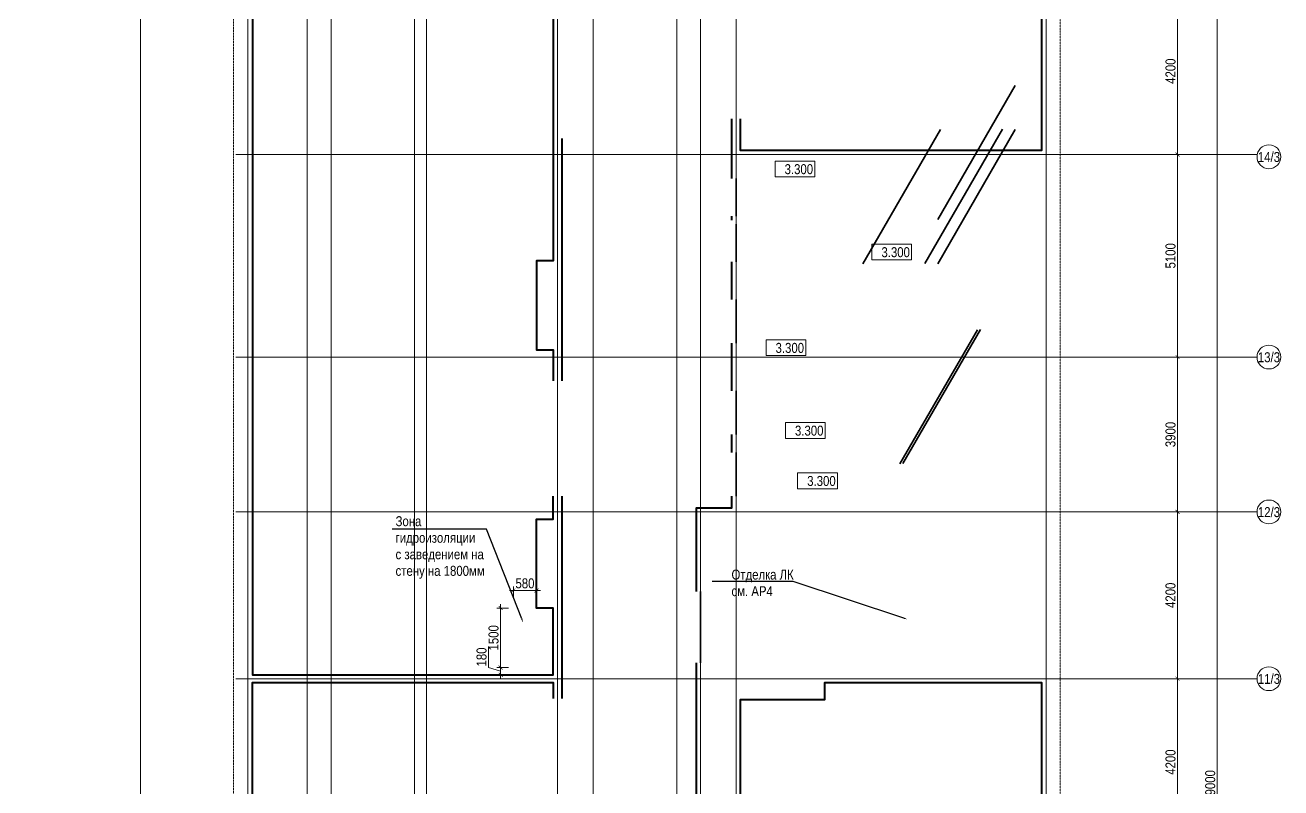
# Model space of a CAD drawing. Header units: millimetres. Extents: x -328335 to 1212475, y -208171 to 164144.
# Drawn here: x 88897 to 120510, y 34450 to 53659 of the extents above; entities that cross this region are included whole.
import ezdxf
from ezdxf import colors
from ezdxf.entities.mleader import LeaderData, LeaderLine
from ezdxf.enums import TextEntityAlignment as Align
from ezdxf.math import Vec2, Vec3

# ---------------------------------------------------------------- set-up
doc = ezdxf.new("R2010")
doc.units = ezdxf.units.MM
doc.header["$LTSCALE"] = 0.5
doc.linetypes.add('CENTER2', pattern=[28.575, 19.05, -3.175, 3.175, -3.175])
doc.linetypes.add('DASHED', pattern=[19.05, 12.7, -6.35])
doc.layers.get('Defpoints').update_dxf_attribs({"color": 140})
for name, color, linetype, lineweight in [('АИ_Плинтус', 3, 'Continuous', 9), ('АИ_Полы', 1, 'Continuous', 9), ('АИ_Полы_размеры', 7, 'Continuous', 5), ('АР6_потолок_отм', 5, 'Continuous', 5), ('РД_Оси_размер', 8, 'Continuous', 0)]:
    doc.layers.add(name, color=color, linetype=linetype, lineweight=lineweight)
doc.layers.add('АИ_Т_Профиль', color=2, linetype='Continuous', lineweight=40, true_color=0xffff00)
doc.layers.add('РД_Оси_100', color=7, linetype='Continuous', lineweight=0, true_color=0x525252)
doc.layers.add('АР6_Г_профиль плитки', color=220, linetype='Continuous', lineweight=35, plot=False)
doc.layers.add('АР_Делит', color=120, linetype='Continuous', lineweight=0, plot=False)
doc.styles.add('Arial_Narrow_08', font='ARIALN.TTF', dxfattribs={"width": 0.8})
doc.styles.add('style1', font='ARIALN.TTF')
doc.styles.add('ккк', font='isocpeur.ttf', dxfattribs={"width": 0.85, "oblique": 15})
doc.dimstyles.new('Dim100_ареал', dxfattribs={"dimscale": 100, "dimtxt": 2.5, "dimasz": 1, "dimexe": 1, "dimexo": 1, "dimgap": 0.5, "dimtad": 1, "dimzin": 12, "dimdsep": 46, "dimtxsty": 'style1', "dimblk": 'ARCHTICK', "dimcen": 1, "dimdle": 1, "dimaunit": 1, "dimadec": 0, "dimazin": 3, "dimtfac": 1, "dimtmove": 1, "dimatfit": 3, "dimldrblk": 'OPEN30', "dimfxl": 2, "dimfxlon": 1, "dimtolj": 1, "dimtzin": 0, "dimlwd": 5, "dimlwe": 5, "dimarcsym": 0})

# ---------------------------------------------------------------- blocks, each defined once
blk = doc.blocks.new('A-iden')
at = {"linetype": 'Continuous', "lineweight": 5}
blk.add_circle((0, -4), 3, dxfattribs=at)
at = {"color": 0, "linetype": 'Continuous', "lineweight": 20, "style": 'ккк', "width": 0.85}
blk.add_attdef('ID', text='', height=4, dxfattribs=at).set_placement((0.31, -3.85), align=Align.MIDDLE_CENTER)
blk = doc.blocks.new('_ArchTick')
at = {"color": 0, "linetype": 'ByBlock', "const_width": 0.15}
blk.add_lwpolyline([(-0.5, -0.5), (0.5, 0.5)], dxfattribs=at)
blk = doc.blocks.new('*D387')
at = {"layer": 'Defpoints', "color": 0, "transparency": 16777216}
for p in [(116910, 69000), (118910, 69000), (116910, 0)]:
    blk.add_point(p, dxfattribs=at)
at = {"layer": 'РД_Оси_размер', "color": 0, "lineweight": 5, "transparency": 16777216}
for p, q in [((118710, 69000), (119010, 69000)), ((118910, -100), (118910, 69100)), ((118710, 0), (119010, 0))]:
    blk.add_line(p, q, dxfattribs=at)
at = {"layer": 'РД_Оси_размер', "color": 0, "lineweight": 5, "transparency": 16777216, "xscale": 100, "yscale": 100, "zscale": 100}
for p, rotation in [((118910, 69000), 90), ((118910, 0), 270)]:
    blk.add_blockref('_ArchTick', p, dxfattribs=dict(at, rotation=rotation))
at = {"layer": 'РД_Оси_размер', "color": 0, "transparency": 16777216, "insert": (118732, 34500), "char_height": 250, "attachment_point": 5, "rotation": 90, "style": 'style1'}
blk.add_mtext('\\A1;69000', dxfattribs=at)
blk = doc.blocks.new('_Open30')
at = {"color": 0, "linetype": 'ByBlock', "lineweight": -2}
for p, q in [((-1, 0.27), (0, 0)), ((0, 0), (-1, -0.27)), ((0, 0), (-1, 0))]:
    blk.add_line(p, q, dxfattribs=at)
blk = doc.blocks.new('*D396')
at = {"layer": 'Defpoints', "color": 0, "transparency": 16777216}
for p in [(116910, 37200), (117910, 37200), (116910, 33000)]:
    blk.add_point(p, dxfattribs=at)
at = {"layer": 'РД_Оси_размер', "color": 0, "lineweight": 5, "transparency": 16777216}
for p, q in [((117710, 37200), (118010, 37200)), ((117910, 32900), (117910, 37300)), ((117710, 33000), (118010, 33000))]:
    blk.add_line(p, q, dxfattribs=at)
at = {"layer": 'РД_Оси_размер', "color": 0, "lineweight": 5, "transparency": 16777216, "xscale": 100, "yscale": 100, "zscale": 100}
for p, rotation in [((117910, 37200), 90), ((117910, 33000), 270)]:
    blk.add_blockref('_ArchTick', p, dxfattribs=dict(at, rotation=rotation))
at = {"layer": 'РД_Оси_размер', "color": 0, "transparency": 16777216, "insert": (117732, 35100), "char_height": 250, "attachment_point": 5, "rotation": 90, "style": 'style1'}
blk.add_mtext('\\A1;4200', dxfattribs=at)
blk = doc.blocks.new('*D397')
at = {"layer": 'Defpoints', "color": 0, "transparency": 16777216}
for p in [(116910, 41400), (117910, 41400), (116910, 37200)]:
    blk.add_point(p, dxfattribs=at)
at = {"layer": 'РД_Оси_размер', "color": 0, "lineweight": 5, "transparency": 16777216}
for p, q in [((117910, 37100), (117910, 41500)), ((117710, 41400), (118010, 41400)), ((117710, 37200), (118010, 37200))]:
    blk.add_line(p, q, dxfattribs=at)
at = {"layer": 'РД_Оси_размер', "color": 0, "lineweight": 5, "transparency": 16777216, "xscale": 100, "yscale": 100, "zscale": 100}
for p, rotation in [((117910, 41400), 90), ((117910, 37200), 270)]:
    blk.add_blockref('_ArchTick', p, dxfattribs=dict(at, rotation=rotation))
at = {"layer": 'РД_Оси_размер', "color": 0, "transparency": 16777216, "insert": (117732, 39300), "char_height": 250, "attachment_point": 5, "rotation": 90, "style": 'style1'}
blk.add_mtext('\\A1;4200', dxfattribs=at)
blk = doc.blocks.new('*D398')
at = {"layer": 'Defpoints', "color": 0, "transparency": 16777216}
for p in [(116910, 45300), (117910, 45300), (116910, 41400)]:
    blk.add_point(p, dxfattribs=at)
at = {"layer": 'РД_Оси_размер', "color": 0, "lineweight": 5, "transparency": 16777216}
for p, q in [((117710, 45300), (118010, 45300)), ((117910, 41300), (117910, 45400)), ((117710, 41400), (118010, 41400))]:
    blk.add_line(p, q, dxfattribs=at)
at = {"layer": 'РД_Оси_размер', "color": 0, "lineweight": 5, "transparency": 16777216, "xscale": 100, "yscale": 100, "zscale": 100}
for p, rotation in [((117910, 45300), 90), ((117910, 41400), 270)]:
    blk.add_blockref('_ArchTick', p, dxfattribs=dict(at, rotation=rotation))
at = {"layer": 'РД_Оси_размер', "color": 0, "transparency": 16777216, "insert": (117732, 43350), "char_height": 250, "attachment_point": 5, "rotation": 90, "style": 'style1'}
blk.add_mtext('\\A1;3900', dxfattribs=at)
blk = doc.blocks.new('*D399')
at = {"layer": 'Defpoints', "color": 0, "transparency": 16777216}
for p in [(116910, 50400), (117910, 50400), (116910, 45300)]:
    blk.add_point(p, dxfattribs=at)
at = {"layer": 'РД_Оси_размер', "color": 0, "lineweight": 5, "transparency": 16777216}
for p, q in [((117710, 50400), (118010, 50400)), ((117910, 45200), (117910, 50500)), ((117710, 45300), (118010, 45300))]:
    blk.add_line(p, q, dxfattribs=at)
at = {"layer": 'РД_Оси_размер', "color": 0, "lineweight": 5, "transparency": 16777216, "xscale": 100, "yscale": 100, "zscale": 100}
for p, rotation in [((117910, 50400), 90), ((117910, 45300), 270)]:
    blk.add_blockref('_ArchTick', p, dxfattribs=dict(at, rotation=rotation))
at = {"layer": 'РД_Оси_размер', "color": 0, "transparency": 16777216, "insert": (117732, 47850), "char_height": 250, "attachment_point": 5, "rotation": 90, "style": 'style1'}
blk.add_mtext('\\A1;5100', dxfattribs=at)
blk = doc.blocks.new('*D400')
at = {"layer": 'Defpoints', "color": 0, "transparency": 16777216}
for p in [(116910, 54600), (117910, 54600), (116910, 50400)]:
    blk.add_point(p, dxfattribs=at)
at = {"layer": 'РД_Оси_размер', "color": 0, "lineweight": 5, "transparency": 16777216}
for p, q in [((117910, 50300), (117910, 54700)), ((117710, 54600), (118010, 54600)), ((117710, 50400), (118010, 50400))]:
    blk.add_line(p, q, dxfattribs=at)
at = {"layer": 'РД_Оси_размер', "color": 0, "lineweight": 5, "transparency": 16777216, "xscale": 100, "yscale": 100, "zscale": 100}
for p, rotation in [((117910, 54600), 90), ((117910, 50400), 270)]:
    blk.add_blockref('_ArchTick', p, dxfattribs=dict(at, rotation=rotation))
at = {"layer": 'РД_Оси_размер', "color": 0, "transparency": 16777216, "insert": (117732, 52500), "char_height": 250, "attachment_point": 5, "rotation": 90, "style": 'style1'}
blk.add_mtext('\\A1;4200', dxfattribs=at)
blk = doc.blocks.new('Отметка_план')
at = {"color": 7, "lineweight": 5}
blk.add_lwpolyline([(0, 0), (10, 0), (10, 4), (0, 4)], close=True, dxfattribs=at)
at = {"style": 'Arial_Narrow_08', "width": 0.8}
blk.add_attdef('OTMG', text='', height=2.5, dxfattribs=at).set_placement((9.06, 0.7), align=Align.RIGHT)
blk = doc.blocks.new('*D655')
at = {"layer": 'Defpoints', "color": 0, "transparency": 16777216}
for p in [(100868, 38980), (102190, 38980), (102190, 37480)]:
    blk.add_point(p, dxfattribs=at)
at = {"layer": 'АИ_Полы_размеры', "color": 0, "lineweight": 5, "transparency": 16777216}
for p, q in [((101068, 38980), (100768, 38980)), ((100868, 37380), (100868, 39080)), ((101068, 37480), (100768, 37480))]:
    blk.add_line(p, q, dxfattribs=at)
at = {"layer": 'АИ_Полы_размеры', "color": 0, "lineweight": 5, "transparency": 16777216, "xscale": 100, "yscale": 100, "zscale": 100}
for p, rotation in [((100868, 38980), 90), ((100868, 37480), 270)]:
    blk.add_blockref('_ArchTick', p, dxfattribs=dict(at, rotation=rotation))
at = {"layer": 'АИ_Полы_размеры', "color": 0, "transparency": 16777216, "insert": (100690, 38230), "char_height": 250, "attachment_point": 5, "rotation": 90, "style": 'style1'}
blk.add_mtext('\\A1;1500', dxfattribs=at)
blk = doc.blocks.new('*D656')
at = {"layer": 'Defpoints', "color": 0, "transparency": 16777216}
for p in [(101190, 39422), (101190, 38980), (101770, 38980)]:
    blk.add_point(p, dxfattribs=at)
at = {"layer": 'АИ_Полы_размеры', "color": 0, "lineweight": 5, "transparency": 16777216}
for p, q in [((101190, 39222), (101190, 39522)), ((101770, 39222), (101770, 39522)), ((101870, 39422), (101090, 39422))]:
    blk.add_line(p, q, dxfattribs=at)
at = {"layer": 'АИ_Полы_размеры', "color": 0, "lineweight": 5, "transparency": 16777216, "xscale": 100, "yscale": 100, "zscale": 100, "rotation": 180}
blk.add_blockref('_ArchTick', (101190, 39422), dxfattribs=at)
at = {"layer": 'АИ_Полы_размеры', "color": 0, "lineweight": 5, "transparency": 16777216, "xscale": 100, "yscale": 100, "zscale": 100}
blk.add_blockref('_ArchTick', (101770, 39422), dxfattribs=at)
at = {"layer": 'АИ_Полы_размеры', "color": 0, "transparency": 16777216, "insert": (101480, 39600), "char_height": 250, "attachment_point": 5, "style": 'style1'}
blk.add_mtext('\\A1;580', dxfattribs=at)
blk = doc.blocks.new('*D657')
at = {"layer": 'Defpoints', "color": 0, "transparency": 16777216}
for p in [(101190, 37480), (100868, 37300), (101190, 37300)]:
    blk.add_point(p, dxfattribs=at)
at = {"layer": 'АИ_Полы_размеры', "color": 0, "lineweight": 5, "transparency": 16777216}
for p, q in [((100565, 37481), (100565, 38014)), ((100868, 37390), (100565, 37481)), ((101068, 37480), (100768, 37480)), ((100868, 37580), (100868, 37200)), ((101068, 37300), (100768, 37300))]:
    blk.add_line(p, q, dxfattribs=at)
at = {"layer": 'АИ_Полы_размеры', "color": 0, "lineweight": 5, "transparency": 16777216, "xscale": 100, "yscale": 100, "zscale": 100}
for p, rotation in [((100868, 37480), 90), ((100868, 37300), 270)]:
    blk.add_blockref('_ArchTick', p, dxfattribs=dict(at, rotation=rotation))
at = {"layer": 'АИ_Полы_размеры', "color": 0, "transparency": 16777216, "insert": (100388, 37747), "char_height": 250, "attachment_point": 5, "rotation": 90, "style": 'style1'}
blk.add_mtext('\\A1;180', dxfattribs=at)
blk = doc.blocks.new('2200_АР_ОСИ_3эт_100_6.02.25')
at = {"layer": 'АР_Делит', "color": 5, "linetype": 'DASHED'}
blk.add_lwpolyline([(114955, 135155), (114955, -355), (93595.036, -355), (93595.036, 13855), (94145, 13855), (94145, 68320), (66055, 68320), (66055, 13857.73), (83455, 13857.73), (83455, -355), (45245, -355), (45245, 13145), (44695, 13145), (44695, 26755), (45245, 26755), (45245, 68320), (20455, 68320), (20455, 26755), (27955, 26755), (27955, 13145), (-355, 13145), (-355, 100855)], dxfattribs=at)
at = {"layer": 'РД_Оси_100', "color": 8, "linetype": 'CENTER2', "true_color": 0x808080}
for p, q in [((91800, -6155), (91800, 139938.679)), ((94500, -6155), (94500, 139938.679)), ((96000, -6155), (96000, 139938.679)), ((102300, -6155), (102300, 139938.679)), ((114600, -6155), (114600, 139938.679)), ((119910, 50400), (94200, 50400)), ((119910, 45300), (94200, 45300)), ((119910, 41400), (94200, 41400)), ((119910, 37200), (94200, 37200))]:
    blk.add_line(p, q, dxfattribs=at)
for points in [[(96600, -6155), (96600, 139938.679)], [(98700, -6194.98), (98700, 139538.679), (98550, 139938.679)], [(99000, -6195.83), (99000, 139538.679), (99150, 139938.679)], [(103200, -6155), (103200, 139938.679)], [(105300, -6155), (105300, 139938.679)], [(105900, 139938.679), (105900, -6155)], [(106800, -6155), (106800, 139938.679)]]:
    blk.add_lwpolyline(points, dxfattribs=at)
at = {"layer": 'РД_Оси_100', "color": 0}
ref = blk.add_blockref('A-iden', (120210, 50744.148), dxfattribs=dict(at, xscale=-100, yscale=100, zscale=100))
ref.add_attrib('ID', '14/3', dxfattribs={"layer": '0', "linetype": 'Continuous', "height": 250, "style": 'style1'}).set_placement((120210, 50344.148), align=Align.MIDDLE)
ref = blk.add_blockref('A-iden', (120210, 45700), dxfattribs=dict(at, xscale=-100, yscale=100, zscale=100))
ref.add_attrib('ID', '13/3', dxfattribs={"layer": '0', "linetype": 'Continuous', "height": 250, "style": 'style1'}).set_placement((120210, 45300), align=Align.MIDDLE)
ref = blk.add_blockref('A-iden', (120210, 41800), dxfattribs=dict(at, xscale=-100, yscale=100, zscale=100))
ref.add_attrib('ID', '12/3', dxfattribs={"layer": '0', "linetype": 'Continuous', "height": 250, "style": 'style1'}).set_placement((120210, 41400), align=Align.MIDDLE)
ref = blk.add_blockref('A-iden', (120210, 37600), dxfattribs=dict(at, xscale=-100, yscale=100, zscale=100))
ref.add_attrib('ID', '11/3', dxfattribs={"layer": '0', "linetype": 'Continuous', "height": 250, "style": 'style1'}).set_placement((120210, 37200), align=Align.MIDDLE)
at = {"layer": 'РД_Оси_размер'}
for base, p1, p2, picture, middle in [((118910, 69000), (116910, 0), (116910, 69000), '*D387', (118732.357, 34500)), ((117910, 54600), (116910, 50400), (116910, 54600), '*D400', (117732.357, 52500)), ((117910, 50400), (116910, 45300), (116910, 50400), '*D399', (117732.357, 47850)), ((117910, 45300), (116910, 41400), (116910, 45300), '*D398', (117732.357, 43350)), ((117910, 41400), (116910, 37200), (116910, 41400), '*D397', (117732.357, 39300)), ((117910, 37200), (116910, 33000), (116910, 37200), '*D396', (117732.357, 35100))]:
    dim = blk.add_linear_dim(base=base, p1=p1, p2=p2, angle=90, dimstyle='Dim100_ареал', dxfattribs=at)
    dim.commit()
    dim.dimension.update_dxf_attribs({"geometry": picture, "text_midpoint": middle})

msp = doc.modelspace()

# ---------------------------------------------------------------- linework, layer by layer
at = {"layer": 'АИ_Плинтус', "color": 24, "linetype": 'ByBlock', "lineweight": 40, "true_color": 0xa52900}
for points in [[(106910.003, 54200), (106910, 59180), (109030, 59180.002), (109030, 59600.002), (114480, 59600), (114480, 50500), (106910, 50500), (106910.003, 51300)], [(102190, 57050), (102190, 56819.999), (101770, 56819.999), (101770, 54580), (102190, 54580), (102190, 47720), (101770, 47720), (101770, 45480), (102190, 45479.999), (102190.006, 44701)], [(106690, 49800), (106690, 51300)], [(102410, 50800), (102410, 44700)], [(106689.999, 48750), (106689.999, 48850)], [(106689.998, 46750), (106690.001, 47700)], [(106687.394, 44450), (106687.394, 45650)], [(106689.999, 42900.004), (106689.999, 43350)], [(102410, 41800), (102410, 36700)], [(105800, 39400), (105800, 41500), (106689.998, 41500), (106689.998, 41800.004)], [(106690, 31700), (106690, 31969.36), (105800, 31969.36), (105800, 37600)], [(106910, 31700), (106910, 36680), (109030, 36680), (109030, 37100), (114480, 37100), (114480, 28000), (106910.003, 28000), (106910.003, 28800)]]:
    msp.add_lwpolyline(points, dxfattribs=at)
at = {"layer": 'АИ_Плинтус', "color": 24, "linetype": 'ByBlock', "lineweight": 40, "true_color": 0xa52900, "transparency": 33554653}
for points in [[(100429.988, 58900), (94620, 58900), (94620, 37300), (102190.004, 37300), (102190, 38980), (101770, 38980), (101770, 41220), (102190, 41220), (102190, 41800)], [(102189.947, 21300), (102189.947, 21220.052), (100080.053, 21220.052), (100080.053, 20800), (94620, 20800), (94620, 37100), (102189.999, 37100), (102190, 36700)]]:
    msp.add_lwpolyline(points, dxfattribs=at)
at = {"layer": 'АИ_Т_Профиль', "linetype": 'ByBlock', "lineweight": 35}
for points in [[(106800.002, 49800), (106800.001, 48850)], [(106800, 48650), (106800.001, 47700)], [(106800, 46750), (106800, 45650)], [(106800, 44450), (106800, 43350)], [(106800, 42900.004), (106800, 41800.004)], [(105900, 37600), (105900, 39400)]]:
    msp.add_lwpolyline(points, dxfattribs=at)
at = {"layer": 'АР6_Г_профиль плитки', "transparency": 33554653}
for points in [[(111870, 48760.004), (113820, 52137.504)], [(109990, 47650.005), (111940, 51027.504)], [(111550, 47660.005), (113500, 51037.504)], [(111870, 47650.004), (113820, 51027.504)], [(110919.998, 42610), (112869.998, 45987.499)], [(110994, 42616), (112944, 45993.499)]]:
    msp.add_lwpolyline(points, dxfattribs=at)

# ---------------------------------------------------------------- block references
at = {"layer": 'АР6_потолок_отм'}
ref = msp.add_blockref('Отметка_план', (107775.906, 49836.91), dxfattribs=dict(at, xscale=100, yscale=100, zscale=100))
ref.add_attrib('OTMG', '3.300', dxfattribs={"layer": '0', "color": 0, "height": 250, "style": 'style1'}).set_placement((108733.324, 50156.727), align=Align.TOP_RIGHT)
ref = msp.add_blockref('Отметка_план', (110213.665, 47745.754), dxfattribs=dict(at, xscale=100, yscale=100, zscale=100))
ref.add_attrib('OTMG', '3.300', dxfattribs={"layer": '0', "color": 0, "height": 250, "style": 'style1'}).set_placement((111171.083, 48065.57), align=Align.TOP_RIGHT)
ref = msp.add_blockref('Отметка_план', (107548.312, 45335.922), dxfattribs=dict(at, xscale=100, yscale=100, zscale=100))
ref.add_attrib('OTMG', '3.300', dxfattribs={"layer": '0', "color": 0, "height": 250, "style": 'style1'}).set_placement((108505.73, 45655.738), align=Align.TOP_RIGHT)
ref = msp.add_blockref('Отметка_план', (108037.025, 43252.898), dxfattribs=dict(at, xscale=100, yscale=100, zscale=100))
ref.add_attrib('OTMG', '3.300', dxfattribs={"layer": '0', "color": 0, "height": 250, "style": 'style1'}).set_placement((108994.443, 43572.714), align=Align.TOP_RIGHT)
ref = msp.add_blockref('Отметка_план', (108344.954, 41985.177), dxfattribs=dict(at, xscale=100, yscale=100, zscale=100))
ref.add_attrib('OTMG', '3.300', dxfattribs={"layer": '0', "color": 0, "height": 250, "style": 'style1'}).set_placement((109302.372, 42304.994), align=Align.TOP_RIGHT)
at = {"layer": 'РД_Оси_100'}
msp.add_blockref('2200_АР_ОСИ_3эт_100_6.02.25', (0, 0), dxfattribs=at)

# ---------------------------------------------------------------- dimensions: what is measured, and where the dimension line sits
at = {"layer": 'АИ_Полы_размеры', "transparency": 33554653}
dim = msp.add_linear_dim(base=(101190, 39422.364), p1=(101770, 38980), p2=(101190, 38980), angle=180, dimstyle='Dim100_ареал', dxfattribs=at)
dim.commit()
dim.dimension.update_dxf_attribs({"geometry": '*D656', "text_midpoint": (101480, 39422.364), "dimtype": 160})
for base, p1, p2, picture, middle in [((100867.794, 38980), (102190, 37480), (102190, 38980), '*D655', (100690.151, 38230)), ((100867.794, 37300), (101190, 37480), (101190, 37300), '*D657', (100387.508, 37530.793))]:
    dim = msp.add_linear_dim(base=base, p1=p1, p2=p2, angle=90, dimstyle='Dim100_ареал', dxfattribs=at)
    dim.commit()
    dim.dimension.update_dxf_attribs({"geometry": picture, "text_midpoint": middle})

# ---------------------------------------------------------------- leaders
at = {"layer": 'АИ_Полы', "color": 7, "lineweight": 0, "transparency": 33554653}
ml = msp.add_multileader_mtext('Standard', dxfattribs=at)
ml.set_content('Зона гидроизоляции\\Pс заведением на стену на 1800мм', color=7, style='style1')
ml.set_leader_properties()
ml.build(insert=Vec2(0, 0))
ml.multileader.update_dxf_attribs({"text_left_attachment_type": 6, "text_right_attachment_type": 6, "dogleg_length": 0.36, "arrow_head_size": 100})
ctx = ml.context
ctx.base_point, ctx.char_height, ctx.arrow_head_size, ctx.landing_gap_size, ctx.plane_origin = Vec3(98223.025, 40967.496), 250, 100, 0, Vec3(175419.659, 30447.947)
ctx.left_attachment, ctx.right_attachment = 6, 6
notes = []
notes.append((ctx, [(1, (1, 1, 0), (100508.261, 40967.496), (-1, 0), 73.094, [(2, [(101435.724, 38610.631)], 0, [])])]))
ctx.mtext.insert, ctx.mtext.width, ctx.mtext.defined_height, ctx.mtext.flow_direction = Vec3(98223.025, 41290.995), 2277.21796, 434.743, 5
at = {"layer": 'АИ_Полы', "color": 7, "lineweight": 0}
ml = msp.add_multileader_mtext('Standard', dxfattribs=at)
ml.set_content('Отделка ЛК \\Pсм. АР4', color=7, style='style1')
ml.set_leader_properties()
ml.build(insert=Vec2(0, 0))
ml.multileader.update_dxf_attribs({"text_left_attachment_type": 6, "text_right_attachment_type": 6, "dogleg_length": 0.36, "arrow_head_size": 100})
ctx = ml.context
ctx.base_point, ctx.char_height, ctx.arrow_head_size, ctx.landing_gap_size, ctx.plane_origin = Vec3(106679.339, 39646.724), 250, 100, 0, Vec3(185042.867, 21377.493)
ctx.left_attachment, ctx.right_attachment = 6, 6
notes.append((ctx, [(1, (1, 1, 0), (108230.177, 39646.724), (-1, 0), 0.36, [(1, [(111110.859, 38693.717)], 0, [])])]))
ctx.mtext.insert, ctx.mtext.width, ctx.mtext.defined_height, ctx.mtext.flow_direction = Vec3(106679.339, 39946.724), 2384.53574, 799.326, 5
for ctx, leaders in notes:
    for number, flags, end, landing, length, lines in leaders:
        leader = LeaderData()
        leader.index, (leader.has_last_leader_line, leader.has_dogleg_vector, leader.attachment_direction) = number, flags
        leader.last_leader_point, leader.dogleg_vector, leader.dogleg_length = Vec3(end), Vec3(landing), length
        for number, points, colour, breaks in lines:
            line = LeaderLine()
            line.index, line.vertices, line.color, line.breaks = number, Vec3.list(points), colors.encode_raw_color(colour), breaks
            leader.lines.append(line)
        ctx.leaders.append(leader)

doc.saveas('drawing.dxf')
